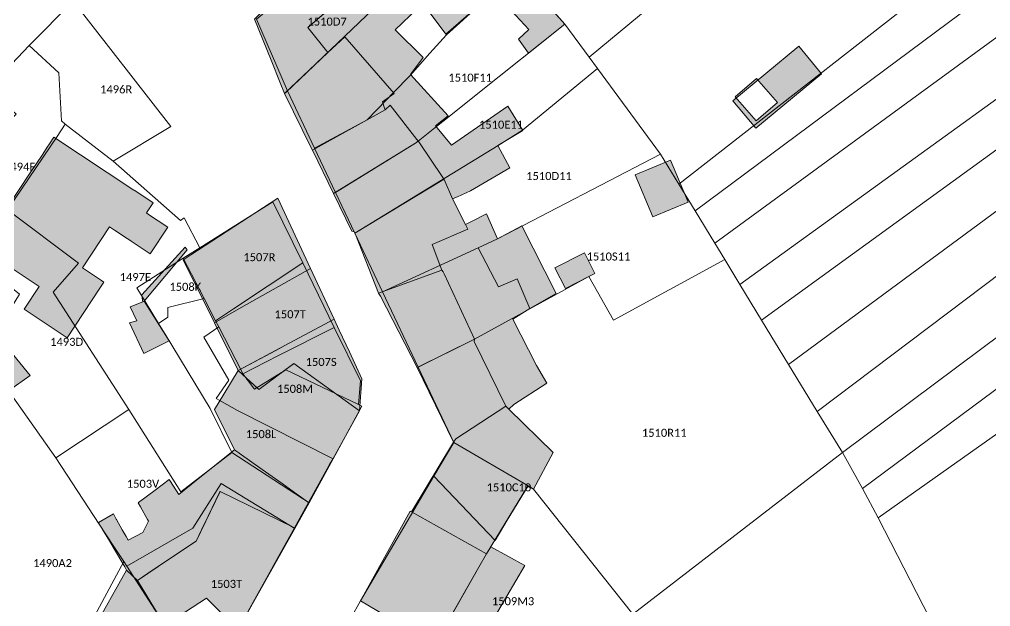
# Model space of a CAD drawing. Header units: metres. Extents: x 113120 to 240396, y 120329 to 242116.
# Drawn here: x 113589.7 to 113686.8, y 121847.2 to 121905.8 of the extents above; entities that cross this region are included whole.
import ezdxf

# ---------------------------------------------------------------- set-up
doc = ezdxf.new("R2010")
doc.units = ezdxf.units.M
doc.header["$LTSCALE"] = 3
for name, color, linetype, lineweight in [('Bpn_CaPa', 78, 'Continuous', 0), ('Bpn_ReBu', 4, 'Continuous', 0), ('Bpt_CaNu', 7, 'Continuous', 0), ('Hachure bâtiment', 11, 'Continuous', 0)]:
    doc.layers.add(name, color=color, linetype=linetype, lineweight=lineweight)
doc.styles.add('Legend', font='')
doc.styles.get('Legend').set_extended_font_data('Calibri')

msp = doc.modelspace()

# ---------------------------------------------------------------- hatches: boundary and pattern name
at = {"layer": 'Hachure bâtiment'}
h = msp.add_hatch(color=256, dxfattribs=at)
h.dxf.hatch_style = 1
h.paths.add_polyline_path([(113630.234, 121912.868), (113628.667, 121912.068), (113626.719, 121915.748), (113626.884, 121915.901), (113619.817, 121923.818), (113622.609, 121925.971)], flags=16)
h.paths.add_polyline_path([(113621.641, 121914.42), (113623.317, 121912.601), (113623.32, 121912.604), (113624.001, 121913.234), (113624.309, 121912.829), (113624.913, 121912.033), (113625.558, 121911.183), (113626.417, 121910.051), (113626.13, 121909.909), (113625.901, 121909.796), (113625.134, 121909.418), (113624.452, 121910.212), (113623.717, 121911.068), (113622.273, 121909.903), (113623.034, 121908.968), (113621.943, 121908.009), (113621.089, 121908.948), (113621.02, 121909.024), (113620.303, 121909.811), (113618.763, 121911.504), (113619.973, 121912.73), (113621.212, 121913.985)], flags=16)
h.paths.add_polyline_path([(113646.284, 121929.318), (113643.717, 121927.101), (113645.717, 121924.768), (113642.584, 121922.218), (113641.584, 121923.601), (113640.084, 121922.501), (113637.417, 121925.718), (113636.784, 121925.251), (113633.617, 121922.418), (113635.584, 121919.968), (113632.417, 121917.551), (113637.267, 121908.951), (113639.384, 121910.818), (113644.217, 121905.368), (113640.593, 121902.452), (113639.584, 121903.851), (113640.617, 121904.818), (113637.134, 121908.601), (113632.31, 121904.377), (113630.434, 121906.868), (113630.017, 121907.551), (113629.484, 121906.918), (113627.234, 121904.801), (113630.059, 121902.026), (113628.767, 121900.318), (113632.534, 121896.201), (113631.284, 121895.201), (113632.884, 121893.268), (113638.517, 121897.168), (113640, 121894.735), (113637.517, 121893.251), (113638.717, 121891.001), (113634.784, 121888.701), (113633.49, 121888.118), (113633.216, 121887.995), (113632.992, 121887.895), (113632.132, 121889.834), (113631.96, 121890.133), (113629.67, 121893.504), (113629.543, 121893.69), (113629.431, 121893.854), (113626.765, 121897.258), (113626.242, 121896.798), (113626.183, 121896.974), (113625.974, 121897.599), (113627.162, 121898.44), (113622.204, 121904.11), (113620.533, 121902.531), (113618.534, 121905.018), (113623.034, 121908.968), (113622.273, 121909.903), (113623.717, 121911.068), (113625.134, 121909.418), (113626.417, 121910.051), (113624.001, 121913.234), (113626.719, 121915.748), (113628.667, 121912.068), (113630.234, 121912.868), (113622.184, 121926.701), (113625.484, 121928.735), (113629.884, 121923.251), (113636.915, 121929.254), (113642.246, 121933.805)])
h = msp.add_hatch(color=256, dxfattribs=at)
h.dxf.hatch_style = 1
h.paths.add_polyline_path([(113621.641, 121914.42), (113623.317, 121912.601), (113623.32, 121912.604), (113624.001, 121913.234), (113624.309, 121912.829), (113624.913, 121912.033), (113625.558, 121911.183), (113626.417, 121910.051), (113626.13, 121909.909), (113625.901, 121909.796), (113625.134, 121909.418), (113624.452, 121910.212), (113623.717, 121911.068), (113622.273, 121909.903), (113623.034, 121908.968), (113621.943, 121908.009), (113621.089, 121908.948), (113621.02, 121909.024), (113620.303, 121909.811), (113618.763, 121911.504), (113619.973, 121912.73), (113621.212, 121913.985)], flags=16)
h.paths.add_polyline_path([(113614.837, 121901.772), (113613.18, 121905.848), (113615.763, 121908.466), (113618.763, 121911.504), (113621.943, 121908.009), (113618.534, 121905.018), (113620.533, 121902.531), (113616.314, 121898.545), (113616.194, 121898.432), (113615.756, 121899.509)])
h = msp.add_hatch(color=256, dxfattribs=at)
h.dxf.hatch_style = 1
h.paths.add_polyline_path([(113627.162, 121898.44), (113625.974, 121897.599), (113626.183, 121896.974), (113626.242, 121896.798), (113618.986, 121892.784), (113618.854, 121892.997), (113616.194, 121898.432), (113620.533, 121902.531), (113622.204, 121904.11)])
h = msp.add_hatch(color=256, dxfattribs=at)
h.dxf.hatch_style = 1
h.paths.add_polyline_path([(113665.467, 121897.551), (113663.334, 121895.701), (113661.234, 121898.101), (113663.367, 121899.951)], flags=16)
h.paths.add_polyline_path([(113661.02, 121897.703), (113667.604, 121903.157), (113669.877, 121900.412), (113663.292, 121894.959)])
h = msp.add_hatch(color=256, dxfattribs=at)
h.dxf.hatch_style = 1
h.paths.add_polyline_path([(113629.431, 121893.854), (113629.543, 121893.69), (113629.372, 121893.541), (113621.089, 121888.429), (113618.986, 121892.784), (113626.242, 121896.798), (113626.765, 121897.258)], flags=17)
h = msp.add_hatch(color=256, dxfattribs=at)
h.dxf.hatch_style = 1
h.paths.add_polyline_path([(113591.651, 121879.157), (113585.816, 121883.017), (113588.699, 121887.373), (113588.707, 121887.386), (113590.7, 121890.397), (113592.016, 121892.386), (113592.46, 121893.056), (113592.697, 121893.415), (113593.136, 121894.078), (113593.139, 121894.076), (113601.138, 121888.783), (113601.171, 121888.761), (113602.73, 121887.729), (113603.051, 121887.517), (113602.375, 121886.495), (113602.604, 121886.344), (113604.521, 121885.075), (113602.761, 121882.417), (113600.844, 121883.685), (113600.615, 121883.837), (113600.446, 121883.948), (113599.181, 121884.786), (113598.702, 121885.102), (113595.989, 121881.001), (113597.901, 121879.735), (113598.13, 121879.584), (113597.936, 121879.289), (113597.728, 121878.976), (113594.454, 121874.027), (113590.144, 121876.879)])
h = msp.add_hatch(color=256, dxfattribs=at)
h.dxf.hatch_style = 1
h.paths.add_polyline_path([(113629.67, 121893.504), (113631.96, 121890.133), (113632.132, 121889.834), (113631.905, 121889.743), (113623.214, 121884.468), (113623.138, 121884.611), (113622.925, 121884.669), (113621.089, 121888.429), (113629.372, 121893.541), (113629.543, 121893.69)])
h = msp.add_hatch(color=256, dxfattribs=at)
h.dxf.hatch_style = 1
h.paths.add_polyline_path([(113653.021, 121886.1), (113651.258, 121890.31), (113654.766, 121891.778), (113656.528, 121887.569)])
h = msp.add_hatch(color=256, dxfattribs=at)
h.dxf.hatch_style = 1
h.paths.add_polyline_path([(113632.992, 121887.895), (113634.275, 121885.338), (113634.5, 121884.867), (113630.956, 121883.35), (113631.92, 121880.792), (113625.595, 121878.482), (113623.269, 121884.328), (113623.214, 121884.468), (113631.905, 121889.743), (113632.132, 121889.834)])
h = msp.add_hatch(color=256, dxfattribs=at)
h.dxf.hatch_style = 1
h.paths.add_polyline_path([(113609.188, 121875.52), (113609.183, 121875.517), (113606.04, 121881.807), (113615.521, 121887.977), (113618.798, 121880.935), (113611.859, 121877.05)])
h = msp.add_hatch(color=256, dxfattribs=at)
h.dxf.hatch_style = 1
h.paths.add_polyline_path([(113637.467, 121883.918), (113635.534, 121883.018), (113637.584, 121879.118), (113639.434, 121879.918), (113640.707, 121876.942), (113639.028, 121875.899), (113641.377, 121871.266), (113642.406, 121869.47), (113639.128, 121867.35), (113638.61, 121866.903), (113638.324, 121867.204), (113635.148, 121873.653), (113635.178, 121873.885), (113632.131, 121880.427), (113632.038, 121880.628), (113631.92, 121880.792), (113630.956, 121883.35), (113634.5, 121884.867), (113634.275, 121885.338), (113635.017, 121885.701), (113636.384, 121886.401)])
h = msp.add_hatch(color=256, dxfattribs=at)
h.dxf.hatch_style = 1
h.paths.add_polyline_path([(113640.707, 121876.942), (113639.434, 121879.918), (113637.584, 121879.118), (113635.534, 121883.018), (113637.467, 121883.918), (113639.907, 121885.198), (113643.329, 121878.447)])
h = msp.add_hatch(color=256, dxfattribs=at)
h.dxf.hatch_style = 1
h.paths.add_polyline_path([(113606.453, 121882.825), (113602.167, 121877.668), (113602.023, 121877.611), (113601.967, 121877.984), (113601.917, 121878.318), (113606.267, 121883.068)])
h = msp.add_hatch(color=256, dxfattribs=at)
h.dxf.hatch_style = 1
h.paths.add_polyline_path([(113647.217, 121880.451), (113646.619, 121880.147), (113644.267, 121878.951), (113643.217, 121881.001), (113646.184, 121882.501)])
h = msp.add_hatch(color=256, dxfattribs=at)
h.dxf.hatch_style = 1
h.paths.add_polyline_path([(113618.798, 121880.935), (113621.143, 121875.896), (113616.215, 121873.238), (113611.564, 121870.761), (113611.56, 121870.759), (113609.183, 121875.517), (113611.859, 121877.05)])
h = msp.add_hatch(color=256, dxfattribs=at)
h.dxf.hatch_style = 1
h.paths.add_polyline_path([(113632.038, 121880.628), (113632.131, 121880.427), (113635.178, 121873.885), (113629.453, 121871.055), (113625.766, 121878.182), (113625.595, 121878.482), (113631.92, 121880.792)])
h = msp.add_hatch(color=256, dxfattribs=at)
h.dxf.hatch_style = 1
h.paths.add_polyline_path([(113604.667, 121873.718), (113602.134, 121872.468), (113600.684, 121875.501), (113601.434, 121875.718), (113600.767, 121877.11), (113602.023, 121877.611), (113602.167, 121877.668)])
h = msp.add_hatch(color=256, dxfattribs=at)
h.dxf.hatch_style = 1
h.paths.add_polyline_path([(113621.659, 121874.787), (113622.67, 121872.614), (113623.931, 121869.904), (113623.676, 121866.72), (113617.129, 121871.448), (113617.074, 121871.407), (113613.611, 121868.854), (113611.56, 121870.759), (113615.316, 121872.758), (113616.215, 121873.238), (113621.143, 121875.896)])
h = msp.add_hatch(color=256, dxfattribs=at)
h.dxf.hatch_style = 1
h.paths.add_polyline_path([(113590.767, 121870.268), (113588.59, 121868.729), (113588.384, 121869.018), (113585.484, 121867.218), (113582.825, 121869.759), (113585.05, 121872.001), (113587.317, 121874.401)])
h = msp.add_hatch(color=256, dxfattribs=at)
h.dxf.hatch_style = 1
h.paths.add_polyline_path([(113635.148, 121873.653), (113638.324, 121867.204), (113633.298, 121863.924), (113633.085, 121863.602), (113629.453, 121871.055), (113635.178, 121873.885)])
h = msp.add_hatch(color=256, dxfattribs=at)
h.dxf.hatch_style = 1
h.paths.add_polyline_path([(113610.115, 121868.39), (113611.558, 121870.755), (113611.56, 121870.759), (113613.504, 121868.953), (113613.611, 121868.854), (113617.126, 121871.445), (113617.13, 121871.448), (113623.676, 121866.72), (113621.034, 121861.961), (113620.699, 121861.358), (113618.596, 121857.571), (113617.423, 121858.404), (113615.937, 121859.459), (113613.967, 121860.859), (113611.652, 121862.503), (113611.618, 121862.527), (113611.328, 121862.733), (113611.181, 121862.837), (113609.176, 121866.852)])
h = msp.add_hatch(color=256, dxfattribs=at)
h.dxf.hatch_style = 1
h.paths.add_polyline_path([(113638.61, 121866.903), (113643.034, 121862.568), (113641.084, 121858.901), (113640.484, 121859.151), (113636.384, 121852.418), (113628.876, 121856.622), (113633.085, 121863.602), (113633.298, 121863.924), (113638.324, 121867.204)])
h = msp.add_hatch(color=256, dxfattribs=at)
h.dxf.hatch_style = 1
h.paths.add_polyline_path([(113603.25, 121858.797), (113604.659, 121859.849), (113604.727, 121859.745), (113604.776, 121859.669), (113605.616, 121858.37), (113607.399, 121859.801), (113611.181, 121862.837), (113611.328, 121862.733), (113611.618, 121862.527), (113611.652, 121862.503), (113613.967, 121860.859), (113615.937, 121859.459), (113617.423, 121858.404), (113618.596, 121857.571), (113618.287, 121857.015), (113617.182, 121855.023), (113612.681, 121857.221), (113612.632, 121857.245), (113609.765, 121858.646), (113609.744, 121858.656), (113609.731, 121858.627), (113608.551, 121856.191), (113607.898, 121854.841), (113607.348, 121853.705), (113604.874, 121852.048), (113604.701, 121851.932), (113602.441, 121850.419), (113601.477, 121849.773), (113600.404, 121850.81), (113600.212, 121851.133), (113599.092, 121853.023), (113599.047, 121853.098), (113598.674, 121853.728), (113597.994, 121854.874), (113597.588, 121855.56), (113599.085, 121856.416), (113599.372, 121855.902), (113599.386, 121855.877), (113599.967, 121854.84), (113600.355, 121854.147), (113600.553, 121853.793), (113602.009, 121854.56), (113602.601, 121855.69), (113602.501, 121855.87), (113601.797, 121857.13), (113601.567, 121857.541), (113601.578, 121857.549)])
h = msp.add_hatch(color=256, dxfattribs=at)
h.dxf.hatch_style = 1
h.paths.add_polyline_path([(113608.381, 121848.009), (113604.198, 121845.265), (113603.984, 121845.62), (113603.679, 121846.125), (113602.209, 121848.56), (113601.477, 121849.773), (113604.582, 121851.853), (113607.348, 121853.705), (113609.744, 121858.656), (113612.632, 121857.245), (113617.181, 121855.022), (113616.516, 121853.825), (113616.097, 121853.068), (113611.523, 121844.831)])
h = msp.add_hatch(color=256, dxfattribs=at)
h.dxf.hatch_style = 1
h.paths.add_polyline_path([(113628.876, 121856.622), (113636.384, 121852.418), (113635.625, 121851.086), (113631.217, 121843.351), (113623.767, 121847.718), (113628.734, 121856.701)])
h = msp.add_hatch(color=256, dxfattribs=at)
h.dxf.hatch_style = 1
h.paths.add_polyline_path([(113632.53, 121845.654), (113635.625, 121851.086), (113636.384, 121852.418), (113636.821, 121853.135), (113640.217, 121851.274), (113635.726, 121843.605)])
h = msp.add_hatch(color=256, dxfattribs=at)
h.dxf.hatch_style = 1
h.paths.add_polyline_path([(113600.404, 121850.81), (113601.477, 121849.773), (113604.198, 121845.265), (113601.957, 121842.647), (113600.144, 121839.357), (113597.03, 121844.815)])

# ---------------------------------------------------------------- linework, layer by layer
at = {"layer": 'Bpn_CaPa'}
for points in [[(113654.568, 121908.667), (113660.418, 121913.533), (113663.93, 121910.052), (113675.585, 121922.433), (113688.077, 121934.945), (113698.193, 121945.361), (113703.778, 121940.087), (113696.117, 121932.156), (113694.212, 121930.537), (113693.415, 121929.86), (113692.426, 121929.09), (113680.142, 121918.31), (113682.722, 121915.603), (113685.234, 121912.526), (113655.622, 121889.36), (113653.791, 121892.371), (113647.471, 121900.949), (113646.642, 121902.076), (113654.568, 121908.667)], [(113654.568, 121908.667), (113646.642, 121902.076), (113644.218, 121905.367), (113639.447, 121910.686), (113635.585, 121919.967), (113632.418, 121917.55), (113629.093, 121922.479), (113629.885, 121923.25), (113625.534, 121928.718), (113624.96, 121929.337), (113631.867, 121935.29), (113632.494, 121934.525), (113636.871, 121929.186), (113638.732, 121926.916), (113642.579, 121922.199), (113643.368, 121921.3), (113654.568, 121908.667)], [(113709.685, 121932.599), (113712.583, 121928.925), (113704.251, 121922.311), (113699.435, 121918.033), (113696.818, 121916.15), (113688.792, 121910.185), (113657.225, 121886.724), (113655.622, 121889.36), (113685.234, 121912.526), (113686.305, 121913.361), (113696.785, 121921.517), (113698.795, 121923.339), (113709.685, 121932.599)], [(113712.583, 121928.925), (113715.504, 121925.222), (113704.775, 121916.901), (113703.523, 121915.963), (113701.78, 121914.653), (113700.978, 121914.06), (113697.651, 121911.6), (113659.202, 121883.474), (113657.225, 121886.724), (113688.792, 121910.185), (113696.818, 121916.15), (113699.435, 121918.033), (113704.251, 121922.311), (113712.583, 121928.925)], [(113715.504, 121925.222), (113718.735, 121921.08), (113710.635, 121914.844), (113707.934, 121912.757), (113661.709, 121879.351), (113660.201, 121881.831), (113659.202, 121883.474), (113697.651, 121911.6), (113700.978, 121914.06), (113701.78, 121914.653), (113703.523, 121915.963), (113704.775, 121916.901), (113715.504, 121925.222)], [(113663.877, 121875.788), (113661.709, 121879.351), (113707.934, 121912.757), (113710.635, 121914.844), (113718.735, 121921.08), (113721.368, 121917.706), (113709.961, 121909.222), (113663.877, 121875.788)], [(113666.58, 121871.343), (113663.877, 121875.788), (113709.961, 121909.222), (113721.368, 121917.706), (113724.239, 121914.026), (113716.413, 121908.144), (113712.624, 121905.345), (113707.348, 121901.446), (113666.58, 121871.343)], [(113727.254, 121909.168), (113718.14, 121902.658), (113719.564, 121900.664), (113714.885, 121897.322), (113713.97, 121898.545), (113712.002, 121897.074), (113706.786, 121893.137), (113705.898, 121894.123), (113704.717, 121893.258), (113669.43, 121866.656), (113666.58, 121871.343), (113707.348, 121901.446), (113712.624, 121905.345), (113716.413, 121908.144), (113724.239, 121914.026), (113727.254, 121909.168)], [(113625.082, 121906.904), (113616.469, 121898.69), (113613.389, 121905.851), (113620.469, 121911.737), (113625.082, 121906.904)], [(113621.274, 121888.542), (113619.179, 121892.966), (113624.465, 121895.804), (113626.364, 121897.773), (113627.082, 121898.526), (113628.734, 121900.231), (113630.731, 121902.468), (113632.368, 121904.3), (113639.447, 121910.686), (113644.218, 121905.367), (113635.505, 121898.426), (113632.636, 121896.14), (113631.39, 121895.148), (113629.55, 121893.681), (113629.373, 121893.54), (113621.274, 121888.542)], [(113727.254, 121909.168), (113729.535, 121905.491), (113722.665, 121900.372), (113713.097, 121893.226), (113671.972, 121862.544), (113669.43, 121866.656), (113704.717, 121893.258), (113705.898, 121894.123), (113706.786, 121893.137), (113712.002, 121897.074), (113713.97, 121898.545), (113714.885, 121897.322), (113719.564, 121900.664), (113718.14, 121902.658), (113727.254, 121909.168)], [(113599.06, 121891.671), (113594.27, 121895.381), (113593.885, 121895.716), (113593.63, 121900.505), (113590.67, 121903.225), (113595.049, 121907.649), (113604.833, 121895.15), (113599.06, 121891.671)], [(113623.206, 121884.462), (113621.274, 121888.542), (113629.373, 121893.54), (113629.55, 121893.681), (113631.39, 121895.148), (113632.636, 121896.14), (113635.505, 121898.426), (113644.218, 121905.367), (113646.642, 121902.076), (113647.471, 121900.949), (113639.985, 121894.767), (113637.535, 121893.228), (113623.206, 121884.462)], [(113671.972, 121862.544), (113713.097, 121893.226), (113722.665, 121900.372), (113729.535, 121905.491), (113732.025, 121902.24), (113721.714, 121894.4), (113720.02, 121893.142), (113673.985, 121858.959), (113671.972, 121862.544)], [(113583.057, 121885.576), (113586.035, 121888.725), (113583.984, 121890.732), (113589.361, 121896.37), (113586.558, 121898.938), (113590.67, 121903.225), (113593.63, 121900.505), (113593.885, 121895.716), (113594.27, 121895.381), (113593.449, 121894.14), (113588.491, 121886.824), (113585.551, 121882.467), (113585.22, 121881.983), (113584.155, 121882.845), (113582.04, 121884.555), (113583.057, 121885.576)], [(113675.526, 121856.02), (113673.985, 121858.959), (113720.02, 121893.142), (113721.714, 121894.4), (113732.025, 121902.24), (113734.399, 121899.098), (113724.077, 121891.195), (113714.026, 121883.789), (113711.698, 121882.066), (113698.101, 121872.001), (113675.526, 121856.02)], [(113625.974, 121878.619), (113623.206, 121884.462), (113637.535, 121893.228), (113639.985, 121894.767), (113647.471, 121900.949), (113653.791, 121892.371), (113637.468, 121883.917), (113635.535, 121883.017), (113625.974, 121878.619)], [(113600.616, 121866.852), (113593.052, 121878.574), (113595.604, 121881.472), (113588.491, 121886.824), (113593.449, 121894.14), (113594.27, 121895.381), (113599.06, 121891.671), (113605.782, 121885.729), (113606.15, 121886.022), (113607.726, 121883.025), (113606.045, 121881.969), (113601.427, 121879.015), (113602.352, 121877.484), (113603.594, 121875.443), (113604.242, 121874.377), (113608.763, 121866.965), (113610.919, 121862.556), (113605.814, 121858.612), (113600.616, 121866.852)], [(113625.974, 121878.619), (113635.535, 121883.017), (113637.468, 121883.917), (113653.791, 121892.371), (113655.622, 121889.36), (113657.225, 121886.724), (113659.202, 121883.474), (113660.201, 121881.831), (113649.068, 121875.767), (113646.618, 121880.15), (113640.718, 121876.917), (113635.129, 121873.846), (113629.534, 121871.102), (113625.974, 121878.619)], [(113618.021, 121881.501), (113611.092, 121876.903), (113609.288, 121875.72), (113608.142, 121877.948), (113606.045, 121881.969), (113607.726, 121883.025), (113615.032, 121887.619), (113618.021, 121881.501)], [(113600.616, 121866.852), (113593.309, 121862.034), (113588.385, 121869.017), (113585.042, 121871.99), (113584.909, 121872.108), (113585.755, 121872.969), (113587.256, 121874.457), (113589.677, 121878.38), (113585.22, 121881.983), (113585.551, 121882.467), (113588.491, 121886.824), (113595.604, 121881.472), (113593.052, 121878.574), (113600.616, 121866.852)], [(113608.142, 121877.948), (113604.538, 121877.033), (113604.527, 121876.097), (113603.594, 121875.443), (113602.352, 121877.484), (113601.427, 121879.015), (113606.045, 121881.969), (113608.142, 121877.948)], [(113640.536, 121859.219), (113633.101, 121863.564), (113629.534, 121871.102), (113635.129, 121873.846), (113640.718, 121876.917), (113646.618, 121880.15), (113649.068, 121875.767), (113660.201, 121881.831), (113661.709, 121879.351), (113663.877, 121875.788), (113666.58, 121871.343), (113669.43, 121866.656), (113671.972, 121862.544), (113651.016, 121846.405), (113641.085, 121858.9), (113640.536, 121859.219)], [(113618.021, 121881.501), (113621.156, 121875.057), (113615.531, 121872.206), (113612.035, 121870.433), (113611.894, 121870.705), (113609.607, 121875.105), (113609.288, 121875.72), (113611.092, 121876.903), (113618.021, 121881.501)], [(113621.039, 121861.916), (113618.639, 121857.538), (113610.919, 121862.556), (113608.763, 121866.965), (113604.242, 121874.377), (113603.594, 121875.443), (113604.527, 121876.097), (113604.538, 121877.033), (113608.142, 121877.948), (113609.288, 121875.72), (113609.607, 121875.105), (113608.127, 121874.068), (113610.618, 121869.8), (113609.37, 121867.969), (113611.477, 121866.749), (113621.039, 121861.916)], [(113621.039, 121861.916), (113611.477, 121866.749), (113609.37, 121867.969), (113610.618, 121869.8), (113608.127, 121874.068), (113609.607, 121875.105), (113611.894, 121870.705), (113612.035, 121870.433), (113613.192, 121868.879), (113616.312, 121870.816), (113623.575, 121867.342), (113623.922, 121867.175), (113621.039, 121861.916)], [(113612.035, 121870.433), (113615.531, 121872.206), (113621.156, 121875.057), (113623.777, 121869.718), (113623.575, 121867.342), (113616.312, 121870.816), (113613.192, 121868.879), (113612.035, 121870.433)], [(113675.526, 121856.02), (113698.101, 121872.001), (113701.351, 121867.767), (113706.185, 121861.117), (113709.374, 121856.393), (113683.121, 121838.338), (113681.286, 121844.788), (113675.526, 121856.02)], [(113603.754, 121831.378), (113601.95, 121828.275), (113595.797, 121833.433), (113591.135, 121837), (113589.805, 121836.387), (113586.285, 121843.4), (113579.218, 121858.283), (113578.351, 121860.183), (113582.758, 121864.529), (113585.485, 121867.217), (113588.385, 121869.017), (113593.309, 121862.034), (113598.239, 121854.531), (113599.27, 121852.951), (113600.109, 121851.667), (113596.711, 121845.338), (113600.375, 121839.496), (113600.167, 121839.167), (113598.985, 121837.317), (113599.968, 121835.067), (113603.754, 121831.378)], [(113600.616, 121866.852), (113605.814, 121858.612), (113610.919, 121862.556), (113618.639, 121857.538), (113617.221, 121854.951), (113609.861, 121859.451), (113607.005, 121854.997), (113600.409, 121851.198), (113600.109, 121851.667), (113599.27, 121852.951), (113598.239, 121854.531), (113593.309, 121862.034), (113600.616, 121866.852)], [(113640.536, 121859.219), (113638.457, 121855.785), (113637.242, 121853.768), (113631.124, 121860.203), (113633.101, 121863.564), (113640.536, 121859.219)], [(113673.985, 121858.959), (113675.526, 121856.02), (113681.286, 121844.788), (113663.157, 121829.805), (113651.016, 121846.405), (113671.972, 121862.544), (113673.985, 121858.959)], [(113617.221, 121854.951), (113611.438, 121844.704), (113608.699, 121840.018), (113605.091, 121843.832), (113604.152, 121845.402), (113600.409, 121851.198), (113607.005, 121854.997), (113609.861, 121859.451), (113617.221, 121854.951)], [(113651.016, 121846.405), (113649.16, 121844.972), (113635.385, 121834.367), (113631.418, 121838.25), (113628.619, 121840.307), (113621.857, 121844.262), (113623.768, 121847.717), (113631.124, 121860.203), (113637.242, 121853.768), (113638.457, 121855.785), (113640.536, 121859.219), (113641.085, 121858.9), (113651.016, 121846.405)], [(113600.375, 121839.496), (113596.711, 121845.338), (113600.109, 121851.667), (113600.409, 121851.198), (113604.152, 121845.402), (113601.89, 121841.863), (113600.375, 121839.496)]]:
    msp.add_lwpolyline(points, close=True, dxfattribs=at)
msp.add_lwpolyline([(113639.447, 121910.686), (113632.368, 121904.3), (113630.731, 121902.468), (113628.734, 121900.231), (113627.082, 121898.526), (113626.364, 121897.773), (113624.465, 121895.804), (113619.179, 121892.966), (113616.469, 121898.69), (113625.082, 121906.904)], dxfattribs=at)
at = {"layer": 'Bpn_ReBu'}
for points in [[(113614.837, 121901.772), (113613.18, 121905.848), (113615.763, 121908.466), (113618.763, 121911.504), (113621.943, 121908.009), (113618.534, 121905.018), (113620.533, 121902.531), (113616.314, 121898.545), (113616.194, 121898.432), (113615.756, 121899.509), (113614.837, 121901.772)], [(113627.162, 121898.44), (113625.974, 121897.599), (113626.183, 121896.974), (113626.242, 121896.798), (113618.986, 121892.784), (113618.854, 121892.997), (113616.194, 121898.432), (113620.533, 121902.531), (113622.204, 121904.11), (113627.162, 121898.44)], [(113661.02, 121897.703), (113667.604, 121903.157), (113669.877, 121900.412), (113663.292, 121894.959), (113661.02, 121897.703)], [(113665.467, 121897.551), (113663.334, 121895.701), (113661.234, 121898.101), (113663.367, 121899.951), (113665.467, 121897.551)], [(113629.431, 121893.854), (113629.543, 121893.69), (113629.372, 121893.541), (113621.089, 121888.429), (113618.986, 121892.784), (113626.242, 121896.798), (113626.765, 121897.258), (113629.431, 121893.854)], [(113629.67, 121893.504), (113631.96, 121890.133), (113632.132, 121889.834), (113631.905, 121889.743), (113623.214, 121884.468), (113623.138, 121884.611), (113622.925, 121884.669), (113621.089, 121888.429), (113629.372, 121893.541), (113629.543, 121893.69), (113629.67, 121893.504)], [(113653.021, 121886.1), (113651.258, 121890.31), (113654.766, 121891.778), (113656.528, 121887.569), (113653.021, 121886.1)], [(113632.992, 121887.895), (113634.275, 121885.338), (113634.5, 121884.867), (113630.956, 121883.35), (113631.92, 121880.792), (113625.595, 121878.482), (113623.269, 121884.328), (113623.214, 121884.468), (113631.905, 121889.743), (113632.132, 121889.834), (113632.992, 121887.895)], [(113609.188, 121875.52), (113609.183, 121875.517), (113606.04, 121881.807), (113615.521, 121887.977), (113618.798, 121880.935), (113611.859, 121877.05), (113609.188, 121875.52)], [(113637.467, 121883.918), (113635.534, 121883.018), (113637.584, 121879.118), (113639.434, 121879.918), (113640.707, 121876.942), (113639.028, 121875.899), (113641.377, 121871.266), (113642.406, 121869.47), (113639.128, 121867.35), (113638.61, 121866.903), (113638.324, 121867.204), (113635.148, 121873.653), (113635.178, 121873.885), (113632.131, 121880.427), (113632.038, 121880.628), (113631.92, 121880.792), (113630.956, 121883.35), (113634.5, 121884.867), (113634.275, 121885.338), (113635.017, 121885.701), (113636.384, 121886.401), (113637.467, 121883.918)], [(113640.707, 121876.942), (113639.434, 121879.918), (113637.584, 121879.118), (113635.534, 121883.018), (113637.467, 121883.918), (113639.907, 121885.198), (113643.329, 121878.447), (113640.707, 121876.942)], [(113606.453, 121882.825), (113602.167, 121877.668), (113602.023, 121877.611), (113601.967, 121877.984), (113601.917, 121878.318), (113606.267, 121883.068), (113606.453, 121882.825)], [(113647.217, 121880.451), (113646.619, 121880.147), (113644.267, 121878.951), (113643.217, 121881.001), (113646.184, 121882.501), (113647.217, 121880.451)], [(113618.798, 121880.935), (113621.143, 121875.896), (113616.215, 121873.238), (113611.564, 121870.761), (113611.56, 121870.759), (113609.183, 121875.517), (113611.859, 121877.05), (113618.798, 121880.935)], [(113632.038, 121880.628), (113632.131, 121880.427), (113635.178, 121873.885), (113629.453, 121871.055), (113625.766, 121878.182), (113625.595, 121878.482), (113631.92, 121880.792), (113632.038, 121880.628)], [(113604.667, 121873.718), (113602.134, 121872.468), (113600.684, 121875.501), (113601.434, 121875.718), (113600.767, 121877.11), (113602.023, 121877.611), (113602.167, 121877.668), (113604.667, 121873.718)], [(113621.659, 121874.787), (113622.67, 121872.614), (113623.931, 121869.904), (113623.676, 121866.72), (113617.129, 121871.448), (113617.074, 121871.407), (113613.611, 121868.854), (113611.56, 121870.759), (113615.316, 121872.758), (113616.215, 121873.238), (113621.143, 121875.896), (113621.659, 121874.787)], [(113590.767, 121870.268), (113588.59, 121868.729), (113588.384, 121869.018), (113585.484, 121867.218), (113582.825, 121869.759), (113585.05, 121872.001), (113587.317, 121874.401), (113590.767, 121870.268)], [(113635.148, 121873.653), (113638.324, 121867.204), (113633.298, 121863.924), (113633.085, 121863.602), (113629.453, 121871.055), (113635.178, 121873.885), (113635.148, 121873.653)], [(113610.115, 121868.39), (113611.558, 121870.755), (113611.56, 121870.759), (113613.504, 121868.953), (113613.611, 121868.854), (113617.126, 121871.445), (113617.13, 121871.448), (113623.676, 121866.72), (113621.034, 121861.961), (113620.699, 121861.358), (113618.596, 121857.571), (113617.423, 121858.404), (113615.937, 121859.459), (113613.967, 121860.859), (113611.652, 121862.503), (113611.618, 121862.527), (113611.328, 121862.733), (113611.181, 121862.837), (113609.176, 121866.852), (113610.115, 121868.39)], [(113638.61, 121866.903), (113643.034, 121862.568), (113641.084, 121858.901), (113640.484, 121859.151), (113636.384, 121852.418), (113628.876, 121856.622), (113633.085, 121863.602), (113633.298, 121863.924), (113638.324, 121867.204), (113638.61, 121866.903)], [(113603.25, 121858.797), (113604.659, 121859.849), (113604.727, 121859.745), (113604.776, 121859.669), (113605.616, 121858.37), (113607.399, 121859.801), (113611.181, 121862.837), (113611.328, 121862.733), (113611.618, 121862.527), (113611.652, 121862.503), (113613.967, 121860.859), (113615.937, 121859.459), (113617.423, 121858.404), (113618.596, 121857.571), (113618.287, 121857.015), (113617.182, 121855.023), (113612.681, 121857.221), (113612.632, 121857.245), (113609.765, 121858.646), (113609.744, 121858.656), (113609.731, 121858.627), (113608.551, 121856.191), (113607.898, 121854.841), (113607.348, 121853.705), (113604.874, 121852.048), (113604.701, 121851.932), (113602.441, 121850.419), (113601.477, 121849.773), (113600.404, 121850.81), (113600.212, 121851.133), (113599.092, 121853.023), (113599.047, 121853.098), (113598.674, 121853.728), (113597.994, 121854.874), (113597.588, 121855.56), (113599.085, 121856.416), (113599.372, 121855.902), (113599.386, 121855.877), (113599.967, 121854.84), (113600.355, 121854.147), (113600.553, 121853.793), (113602.009, 121854.56), (113602.601, 121855.69), (113602.501, 121855.87), (113601.797, 121857.13), (113601.567, 121857.541), (113601.578, 121857.549), (113603.25, 121858.797)], [(113608.381, 121848.009), (113604.198, 121845.265), (113603.984, 121845.62), (113603.679, 121846.125), (113602.209, 121848.56), (113601.477, 121849.773), (113604.582, 121851.853), (113607.348, 121853.705), (113609.744, 121858.656), (113612.632, 121857.245), (113617.181, 121855.022), (113616.516, 121853.825), (113616.097, 121853.068), (113611.523, 121844.831), (113608.381, 121848.009)], [(113628.876, 121856.622), (113636.384, 121852.418), (113635.625, 121851.086), (113631.217, 121843.351), (113623.767, 121847.718), (113628.734, 121856.701), (113628.876, 121856.622)], [(113632.53, 121845.654), (113635.625, 121851.086), (113636.384, 121852.418), (113636.821, 121853.135), (113640.217, 121851.274), (113635.726, 121843.605), (113632.53, 121845.654)], [(113600.404, 121850.81), (113601.477, 121849.773), (113604.198, 121845.265), (113601.957, 121842.647), (113600.144, 121839.357), (113597.03, 121844.815), (113600.404, 121850.81)]]:
    msp.add_lwpolyline(points, close=True, dxfattribs=at)
for points in [[(113639.384, 121910.818), (113644.217, 121905.368), (113640.593, 121902.452), (113639.584, 121903.851), (113640.617, 121904.818), (113637.134, 121908.601), (113632.31, 121904.377), (113630.434, 121906.868)], [(113629.484, 121906.918), (113627.234, 121904.801), (113630.059, 121902.026), (113628.767, 121900.318), (113632.534, 121896.201), (113631.284, 121895.201), (113632.884, 121893.268), (113638.517, 121897.168), (113640, 121894.735), (113637.517, 121893.251), (113638.717, 121891.001), (113634.784, 121888.701), (113633.49, 121888.118), (113633.216, 121887.995), (113632.992, 121887.895), (113632.132, 121889.834), (113631.96, 121890.133), (113629.67, 121893.504), (113629.543, 121893.69), (113629.431, 121893.854), (113626.765, 121897.258), (113626.242, 121896.798), (113626.183, 121896.974), (113625.974, 121897.599), (113627.162, 121898.44), (113622.204, 121904.11), (113620.533, 121902.531), (113618.534, 121905.018), (113623.034, 121908.968)], [(113588.707, 121887.386), (113590.7, 121890.397), (113592.016, 121892.386), (113592.46, 121893.056), (113592.697, 121893.415), (113593.136, 121894.078), (113593.139, 121894.076), (113601.138, 121888.783), (113601.171, 121888.761), (113602.73, 121887.729), (113603.051, 121887.517), (113602.375, 121886.495), (113602.604, 121886.344), (113604.521, 121885.075), (113602.761, 121882.417), (113600.844, 121883.685), (113600.615, 121883.837), (113600.446, 121883.948), (113599.181, 121884.786), (113598.702, 121885.102), (113595.989, 121881.001), (113597.901, 121879.735), (113598.13, 121879.584), (113597.936, 121879.289), (113597.728, 121878.976), (113594.454, 121874.027), (113590.144, 121876.879), (113591.651, 121879.157), (113591.651, 121879.157), (113585.816, 121883.017)]]:
    msp.add_lwpolyline(points, dxfattribs=at)

# ---------------------------------------------------------------- texts
at = {"layer": 'Bpt_CaNu', "char_height": 0.8, "attachment_point": 7, "style": 'Legend'}
for s, insert in [('1510D7', (113618.486, 121905.214)), ('1510F11', (113632.566, 121899.614)), ('1496R', (113597.752, 121898.44)), ('1510E11', (113635.63, 121894.914)), ('1494F', (113588.155, 121890.716)), ('1510D11', (113640.349, 121889.783)), ('1507R', (113612.07, 121881.67)), ('1510S11', (113646.389, 121881.736)), ('1497E', (113599.705, 121879.683)), ('1508K', (113604.68, 121878.706)), ('1507T', (113615.19, 121875.967)), ('1493D', (113592.763, 121873.209)), ('1507S', (113618.299, 121871.2)), ('1508M', (113615.436, 121868.511)), ('1508L', (113612.316, 121863.986)), ('1510R11', (113651.919, 121864.118)), ('1503V', (113600.42, 121859.025)), ('1510C10', (113636.393, 121858.666)), ('1490A2', (113591.053, 121851.096)), ('1503T', (113608.815, 121849.018)), ('1509M3', (113636.924, 121847.285))]:
    msp.add_mtext(s, dxfattribs=dict(at, insert=insert))

doc.saveas('drawing.dxf')
